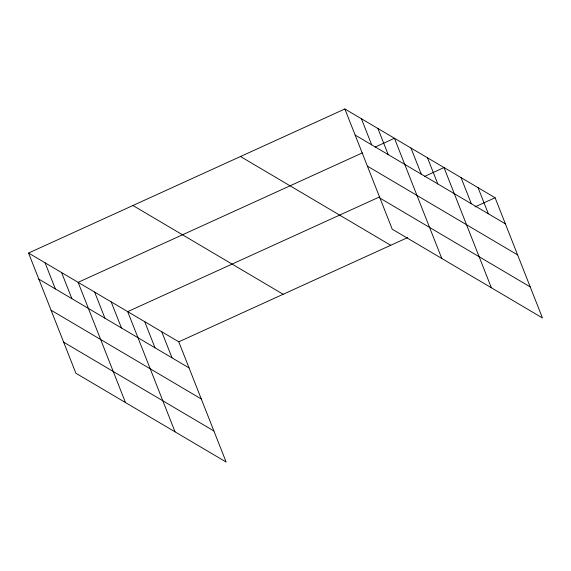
<?xml version="1.0" encoding="UTF-8"?>
<svg xmlns="http://www.w3.org/2000/svg" width="571" height="571" viewBox="0 0 571 571"><rect width="100%" height="100%" fill="white"/><g stroke="black" fill="none" stroke-linecap="round" stroke-linejoin="round"><path stroke-width="0.86" d="M28.55 253.046L178.78 341.815L226.13 462.025L75.9 373.256L28.55 253.046L344.87 108.975L495.1 197.744L542.45 317.954L392.22 229.185L344.87 108.975M362.328 152.9L78.127 282.338L125.477 402.548M375.176 147.047L394.447 138.268L441.797 258.477M379.779 196.817L127.697 311.63L175.054 431.847M424.745 176.339L444.017 167.56L491.374 287.777M178.78 341.815L407.573 237.607M475.022 206.888L495.1 197.744M355.155 135.077L505.378 223.853M367.389 166.132L517.611 254.909M379.986 198.13L530.216 286.899M240.484 156.518L390.714 245.287M132.936 205.503L283.166 294.272M38.835 279.148L189.058 367.924M51.069 310.203L201.292 398.979M63.666 342.2L213.897 430.969M478.07 187.681L488.355 213.79M461.047 177.624L471.332 203.726M427.493 157.796L437.779 183.905M410.97 148.032L421.255 174.141M377.916 128.504L388.201 154.605M361.393 118.739L371.678 144.841M161.75 331.751L172.035 357.86M144.727 321.694L155.012 347.803M111.174 301.866L121.459 327.975M94.65 292.102L104.936 318.211M61.597 272.574L71.882 298.683M45.073 262.81L55.358 288.912"/></g></svg>
